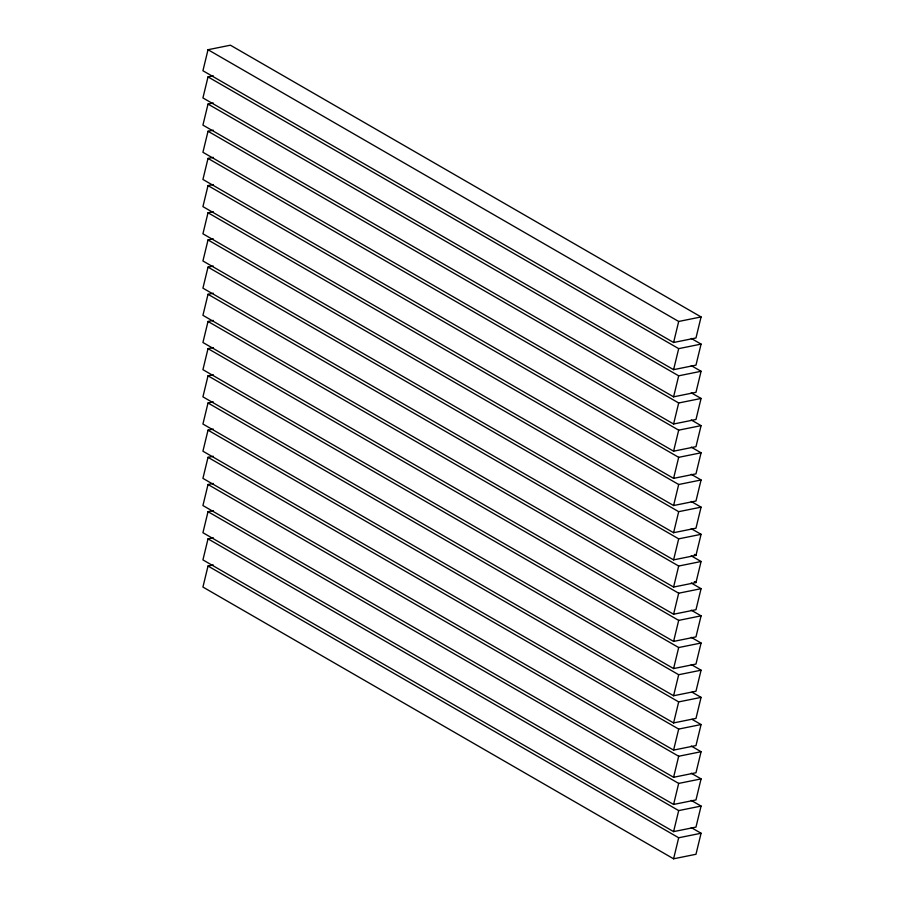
<?xml version="1.0" encoding="UTF-8"?>
<svg xmlns="http://www.w3.org/2000/svg" width="904" height="904" viewBox="0 0 904 904"><rect width="100%" height="100%" fill="white"/><g stroke="black" fill="none" stroke-linecap="round" stroke-linejoin="round"><path stroke-width="1.36" d="M208.022 49.72L202.925 70.749L673.593 342.492L695.978 337.972L701.075 316.942L230.407 45.2L208.022 49.72L678.689 321.462L701.075 316.942M213.287 75.834L208.022 76.896L202.925 97.926L673.593 369.668L695.978 365.137L701.075 344.108L691.266 338.446M213.287 103.011L208.022 104.073L202.925 125.102L673.593 396.845L695.978 392.313L701.075 371.284L691.266 365.623M213.287 130.187L208.022 131.249L202.925 152.279L673.593 424.01L695.978 419.49L701.075 398.461L691.266 392.799M213.287 157.352L208.022 158.426L202.925 179.455L673.593 451.186L695.978 446.666L701.075 425.637L691.266 419.976M213.287 184.529L208.022 185.591L202.925 206.62L673.593 478.363L695.978 473.843L701.075 452.802L691.266 447.152M213.287 211.705L208.022 212.768L202.925 233.797L673.593 505.539L695.978 501.008L701.075 479.979L691.266 474.317M213.287 238.882L208.022 239.944L202.925 260.973L673.593 532.716L695.978 528.185L701.075 507.155L691.266 501.494M213.287 266.058L208.022 267.121L202.925 288.15L673.593 559.881L695.978 555.361L701.075 534.332L691.266 528.67M213.287 293.224L208.022 294.297L202.925 315.327L673.593 587.058L695.978 582.538L701.075 561.508L691.266 555.847M213.287 320.4L208.022 321.462L202.925 342.492L673.593 614.234L695.978 609.703L701.075 588.673L691.266 583.012M213.287 347.577L208.022 348.639L202.925 369.668L673.593 641.411L695.978 636.879L701.075 615.85L691.266 610.189M213.287 374.753L208.022 375.815L202.925 396.845L673.593 668.576L695.978 664.056L701.075 643.026L691.266 637.365M213.287 401.918L208.022 402.992L202.925 424.021L673.593 695.752L695.978 691.232L701.075 670.203L691.266 664.542M213.287 429.095L208.022 430.157L202.925 451.198L673.593 722.929L695.978 718.409L701.075 697.379L692.08 692.181M213.287 456.271L208.022 457.334L202.925 478.363L673.593 750.105L695.978 745.574L701.075 724.545L692.08 719.358M213.287 483.448L208.022 484.51L202.925 505.539L673.593 777.282L695.978 772.75L701.075 751.721L691.266 746.06M213.287 510.624L208.022 511.687L202.925 532.716L673.593 804.447L695.978 799.927L701.075 778.898L691.266 773.236M213.287 537.79L208.022 538.863L202.925 559.892L673.593 831.623L695.978 827.103L701.075 806.074L691.266 800.413M213.287 564.966L208.022 566.028L202.925 587.058L673.593 858.8L695.978 854.28L701.075 833.251L691.266 827.589M673.593 342.492L678.689 321.462M673.593 369.668L678.689 348.639L701.075 344.108M673.593 396.845L678.689 375.815L701.075 371.284M673.593 424.01L678.689 402.981L701.075 398.461M673.593 451.186L678.689 430.157L701.075 425.637M673.593 478.363L678.689 457.334L701.075 452.802M673.593 505.539L678.689 484.51L701.075 479.979M673.593 532.716L678.689 511.675L701.075 507.155M673.593 559.881L678.689 538.852L701.075 534.332M673.593 587.058L678.689 566.028L701.075 561.508M673.593 614.234L678.689 593.205L701.075 588.673M673.593 641.411L678.689 620.381L701.075 615.85M673.593 668.576L678.689 647.546L701.075 643.026M673.593 695.752L678.689 674.723L701.075 670.203M673.593 722.929L678.689 701.899L701.075 697.379M673.593 750.105L678.689 729.076L701.075 724.545M673.593 777.282L678.689 756.252L701.075 751.721M673.593 804.447L678.689 783.418L701.075 778.898M673.593 831.623L678.689 810.594L701.075 806.074M673.593 858.8L678.689 837.771L701.075 833.251M208.022 76.896L678.689 348.639M208.022 104.073L678.689 375.815M208.022 131.249L678.689 402.981M208.022 158.426L678.689 430.157M208.022 185.591L678.689 457.334M208.022 212.768L678.689 484.51M208.022 239.944L678.689 511.675M208.022 267.121L678.689 538.852M694.34 554.412L695.978 555.361M208.022 294.297L678.689 566.028M694.34 581.588L695.978 582.538M208.022 321.462L678.689 593.205M208.022 348.639L678.689 620.381M208.022 375.815L678.689 647.546M208.022 402.992L678.689 674.723M208.022 430.157L678.689 701.899M208.022 457.334L678.689 729.076M208.022 484.51L678.689 756.252M208.022 511.687L678.689 783.418M208.022 538.863L678.689 810.594M208.022 566.028L678.689 837.771"/></g></svg>
